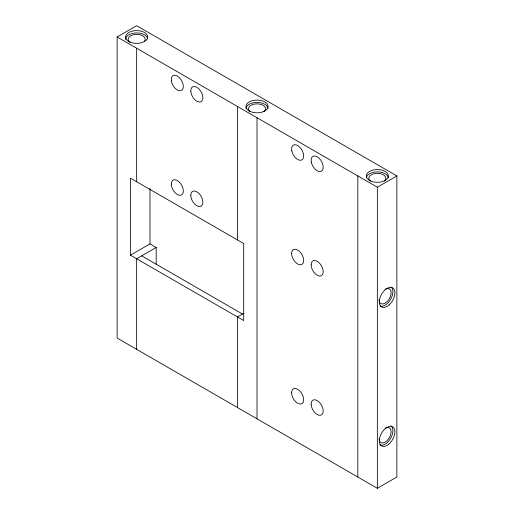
<?xml version="1.0" encoding="UTF-8"?>
<svg xmlns="http://www.w3.org/2000/svg" width="514" height="514" viewBox="0 0 514 514"><rect width="100%" height="100%" fill="white"/><g stroke="black" fill="none" stroke-linecap="round" stroke-linejoin="round"><path stroke-width="0.77" d="M117.128 36.976L136.653 25.7L396.872 175.936L396.872 477.024L377.347 488.3L117.128 338.064L117.128 36.976L377.347 187.212L396.872 175.936M130.44 255.169L243.687 320.55L243.687 243.54L130.44 178.159L130.44 255.169L149.966 243.893L156.185 247.478L156.185 264.318M156.185 247.478L136.653 258.754L136.653 349.34M243.887 313.257L237.468 316.965L237.468 407.544M141.691 255.85L242.505 314.054M377.347 187.212L377.347 488.3M357.815 175.936L357.815 477.024M257 117.732L257 418.82M237.468 106.456L237.468 239.954M149.966 188.542L149.966 243.893M136.653 48.252L136.653 181.75M370.35 181.095A8.539 4.934 0 0 1 371.661 174.58A8.539 4.934 0 0 1 383.02 174.574A8.539 4.934 0 0 1 384.344 181.089M249.945 111.557A8.539 4.934 0 0 1 251.397 105.055A8.539 4.934 0 0 1 262.757 105.139A8.539 4.934 0 0 1 263.939 111.66M129.965 42.366A8.539 4.934 0 0 1 135.4 34.419A8.539 4.934 0 0 1 144.601 41.114M125.634 39.591A11.032 6.367 0 0 1 136.146 32.935A11.032 6.367 0 0 1 147.679 39.006M245.975 108.557A11.032 6.367 0 0 1 256.904 102.408A11.032 6.367 0 0 1 268.019 108.448M366.45 177.253A11.032 6.367 0 0 1 377.655 171.894A11.032 6.367 0 0 1 388.321 177.606M385.095 289.241A8.539 4.934 -60 0 1 391.135 292.729A8.539 4.934 -60 0 1 385.095 303.189A8.539 4.934 -60 0 1 379.056 299.701M391.07 286.973A11.032 6.367 -60 0 1 390.614 299.399A11.032 6.367 -60 0 1 380.084 306.01M385.095 428.207A8.539 4.934 -60 0 1 391.135 431.689A8.539 4.934 -60 0 1 385.095 442.156A8.539 4.934 -60 0 1 379.056 438.667M390.865 425.785A11.032 6.367 -60 0 1 390.595 438.397A11.032 6.367 -60 0 1 379.807 444.854M129.22 41.685A11.032 6.367 0 0 0 147.434 38.338A11.032 6.367 0 0 0 133.312 30.904A11.032 6.367 0 0 0 129.22 41.685M249.618 111.191A11.032 6.367 0 0 0 267.794 107.779A11.032 6.367 0 0 0 253.588 100.397A11.032 6.367 0 0 0 249.618 111.191M370.388 180.883A11.032 6.367 0 0 0 388.237 176.944A11.032 6.367 0 0 0 373.408 169.986A11.032 6.367 0 0 0 370.388 180.883M389.13 304.911A11.032 6.367 -60 0 0 392.625 287.821A11.032 6.367 -60 0 0 379.576 299.399A11.032 6.367 -60 0 0 389.13 304.911M388.77 444.186A11.032 6.367 -60 0 0 392.882 426.948A11.032 6.367 -60 0 0 379.679 437.896A11.032 6.367 -60 0 0 388.77 444.186M311.131 264.787A8.539 4.934 60 0 0 320.19 276.057A8.539 4.934 60 0 0 320.19 263.978A8.539 4.934 60 0 0 311.131 264.787M291.605 253.511A8.539 4.934 60 0 0 300.664 264.781A8.539 4.934 60 0 0 300.664 252.702A8.539 4.934 60 0 0 291.605 253.511M311.143 404.441A8.539 4.934 60 0 0 320.479 415.273A8.539 4.934 60 0 0 319.894 402.88A8.539 4.934 60 0 0 311.143 404.441M291.605 392.767A8.539 4.934 60 0 0 300.664 404.036A8.539 4.934 60 0 0 300.664 391.957A8.539 4.934 60 0 0 291.605 392.767M311.317 162.071A8.539 4.934 60 0 0 321.378 171.181A8.539 4.934 60 0 0 318.821 157.991A8.539 4.934 60 0 0 311.317 162.071M291.779 150.743A8.539 4.934 60 0 0 301.821 159.918A8.539 4.934 60 0 0 299.328 146.747A8.539 4.934 60 0 0 291.779 150.743M190.79 195.307A8.539 4.934 60 0 0 199.85 206.577A8.539 4.934 60 0 0 199.85 194.498A8.539 4.934 60 0 0 190.79 195.307M171.258 184.031A8.539 4.934 60 0 0 180.318 195.301A8.539 4.934 60 0 0 180.318 183.222A8.539 4.934 60 0 0 171.258 184.031M190.835 91.691A8.539 4.934 60 0 0 200.486 101.926A8.539 4.934 60 0 0 199.156 89.179A8.539 4.934 60 0 0 190.835 91.691M171.348 80.775A8.539 4.934 60 0 0 181.185 90.573A8.539 4.934 60 0 0 179.36 77.627A8.539 4.934 60 0 0 171.348 80.775"/></g></svg>
